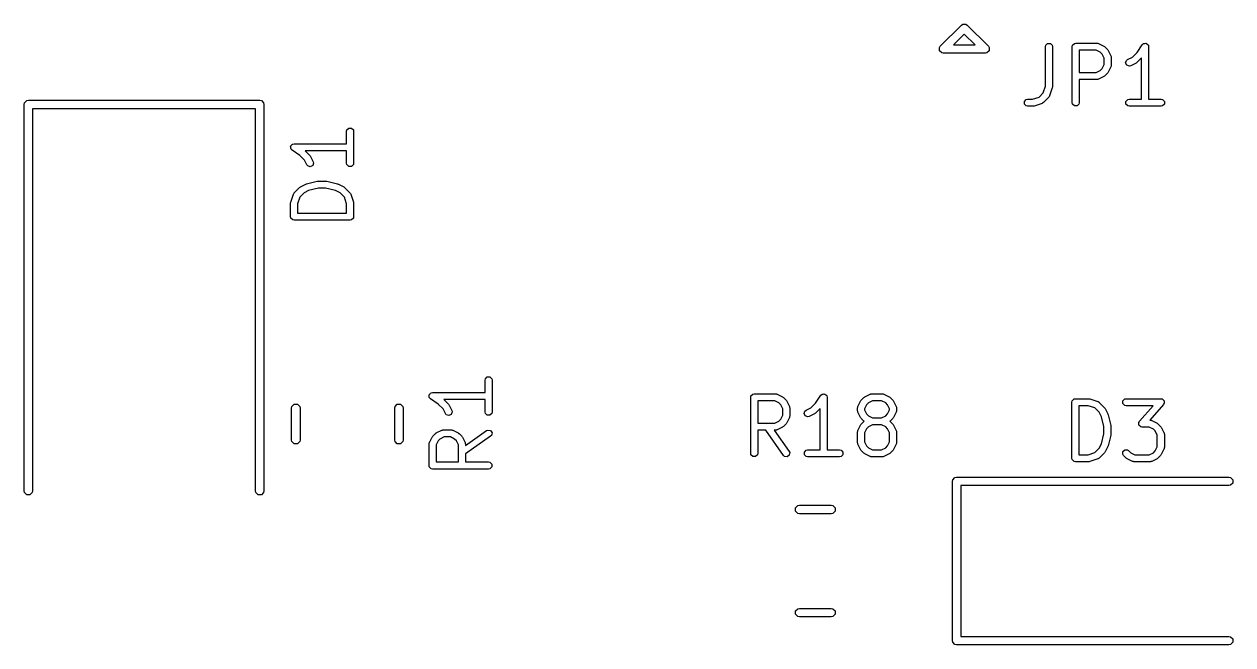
# Model space of a CAD drawing. Header units: inches. Extents: x -1.62 to 1.64, y 0 to 4.72.
# Drawn here: x 0.662 to 1.341, y 3.063 to 3.412 of the extents above; entities that cross this region are included whole.
import ezdxf

# ---------------------------------------------------------------- set-up
doc = ezdxf.new("R2010")
doc.units = ezdxf.units.IN
doc.header["$MEASUREMENT"] = 0
doc.layers.add('BLACK', color=250, linetype='CONTINUOUS')

msp = doc.modelspace()

# ---------------------------------------------------------------- linework, layer by layer
at = {"layer": 'BLACK', "linetype": 'CONTINUOUS'}
for p, q in [((1.17651, 3.39931), (1.18832, 3.41112)), ((1.18832, 3.41112), (1.18909, 3.41163)), ((1.18909, 3.41163), (1.1909, 3.41163)), ((1.1909, 3.41163), (1.19166, 3.41112)), ((1.19166, 3.41112), (1.20347, 3.39931)), ((1.18999, 3.40611), (1.18389, 3.4)), ((1.1961, 3.4), (1.18999, 3.40611)), ((1.23571, 3.39977), (1.23678, 3.40084)), ((1.23678, 3.40084), (1.23829, 3.40084)), ((1.23829, 3.40084), (1.23935, 3.39977)), ((1.25071, 3.39977), (1.25178, 3.40084)), ((1.25178, 3.40084), (1.25253, 3.40099)), ((1.25253, 3.40099), (1.26453, 3.40099)), ((1.26453, 3.40099), (1.26463, 3.40097)), ((1.26463, 3.40097), (1.26467, 3.40098)), ((1.26467, 3.40098), (1.26497, 3.4009)), ((1.26497, 3.4009), (1.26528, 3.40084)), ((1.26528, 3.40084), (1.26531, 3.40081)), ((1.26531, 3.40081), (1.26541, 3.40078)), ((1.26541, 3.40078), (1.26841, 3.39928)), ((1.28989, 3.40011), (1.29043, 3.40066)), ((1.29043, 3.40066), (1.29063, 3.4007)), ((1.29063, 3.4007), (1.29077, 3.40084)), ((1.29077, 3.40084), (1.29135, 3.40084)), ((1.29135, 3.40084), (1.29191, 3.40095)), ((1.29191, 3.40095), (1.29208, 3.40084)), ((1.29208, 3.40084), (1.29228, 3.40084)), ((1.29228, 3.40084), (1.29268, 3.40043)), ((1.29268, 3.40043), (1.29316, 3.40012)), ((1.176, 3.39854), (1.17651, 3.39931)), ((1.176, 3.39673), (1.176, 3.39854)), ((1.17728, 3.39546), (1.176, 3.39673)), ((1.17818, 3.39528), (1.17728, 3.39546)), ((1.2018, 3.39528), (1.17818, 3.39528)), ((1.18389, 3.4), (1.1961, 3.4)), ((1.20271, 3.39546), (1.2018, 3.39528)), ((1.20399, 3.39673), (1.20271, 3.39546)), ((1.20347, 3.39931), (1.20399, 3.39854)), ((1.20399, 3.39854), (1.20399, 3.39673)), ((1.23556, 3.39902), (1.23571, 3.39977)), ((1.23556, 3.37684), (1.23556, 3.39902)), ((1.23935, 3.39977), (1.2395, 3.39902)), ((1.2395, 3.39902), (1.2395, 3.37652)), ((1.25056, 3.39902), (1.25071, 3.39977)), ((1.25056, 3.36752), (1.25056, 3.39902)), ((1.26406, 3.39705), (1.2545, 3.39705)), ((1.2545, 3.39705), (1.2545, 3.38449)), ((1.26636, 3.3959), (1.26406, 3.39705)), ((1.26741, 3.39485), (1.26636, 3.3959)), ((1.26856, 3.39256), (1.26741, 3.39485)), ((1.26841, 3.39928), (1.26866, 3.39909)), ((1.26866, 3.39909), (1.26892, 3.39891)), ((1.26892, 3.39891), (1.27042, 3.39741)), ((1.27042, 3.39741), (1.2706, 3.39715)), ((1.2706, 3.39715), (1.27079, 3.3969)), ((1.27079, 3.3969), (1.27229, 3.3939)), ((1.27229, 3.3939), (1.27232, 3.39381)), ((1.27232, 3.39381), (1.27235, 3.39377)), ((1.27235, 3.39377), (1.27241, 3.39346)), ((1.28436, 3.39314), (1.287, 3.39577)), ((1.287, 3.39577), (1.28989, 3.40011)), ((1.29316, 3.40012), (1.2932, 3.39992)), ((1.2932, 3.39992), (1.29334, 3.39977)), ((1.29334, 3.39977), (1.29349, 3.39902)), ((1.29349, 3.39902), (1.29349, 3.36949)), ((1.26741, 3.38669), (1.26856, 3.38899)), ((1.26856, 3.38899), (1.26856, 3.39256)), ((1.27229, 3.38764), (1.27079, 3.38464)), ((1.27232, 3.38774), (1.27229, 3.38764)), ((1.27235, 3.38777), (1.27232, 3.38774)), ((1.27241, 3.38808), (1.27235, 3.38777)), ((1.27241, 3.39346), (1.27249, 3.39316)), ((1.27249, 3.38838), (1.27241, 3.38808)), ((1.27249, 3.39316), (1.27248, 3.39312)), ((1.27248, 3.39312), (1.2725, 3.39302)), ((1.2725, 3.38852), (1.27248, 3.38842)), ((1.27248, 3.38842), (1.27249, 3.38838)), ((1.2725, 3.39302), (1.2725, 3.38852)), ((1.28056, 3.38988), (1.28104, 3.39131)), ((1.28124, 3.38853), (1.28056, 3.38988)), ((1.28104, 3.39131), (1.28165, 3.39178)), ((1.28267, 3.38806), (1.28124, 3.38853)), ((1.28165, 3.39178), (1.28436, 3.39314)), ((1.28341, 3.38826), (1.28267, 3.38806)), ((1.28641, 3.38976), (1.28341, 3.38826)), ((1.28666, 3.38995), (1.28641, 3.38976)), ((1.28692, 3.39013), (1.28666, 3.38995)), ((1.28956, 3.39277), (1.28692, 3.39013)), ((1.28956, 3.36949), (1.28956, 3.39277)), ((1.2545, 3.38449), (1.26406, 3.38449)), ((1.26453, 3.38055), (1.2545, 3.38055)), ((1.2545, 3.38055), (1.2545, 3.36752)), ((1.26406, 3.38449), (1.26636, 3.38564)), ((1.26463, 3.38057), (1.26453, 3.38055)), ((1.26467, 3.38056), (1.26463, 3.38057)), ((1.26497, 3.38064), (1.26467, 3.38056)), ((1.26528, 3.3807), (1.26497, 3.38064)), ((1.26531, 3.38074), (1.26528, 3.3807)), ((1.26541, 3.38076), (1.26531, 3.38074)), ((1.26841, 3.38226), (1.26541, 3.38076)), ((1.26636, 3.38564), (1.26741, 3.38669)), ((1.26866, 3.38245), (1.26841, 3.38226)), ((1.26892, 3.38263), (1.26866, 3.38245)), ((1.27042, 3.38413), (1.26892, 3.38263)), ((1.2706, 3.38439), (1.27042, 3.38413)), ((1.27079, 3.38464), (1.2706, 3.38439)), ((1.23431, 3.37309), (1.23556, 3.37684)), ((1.2394, 3.3759), (1.2379, 3.3714)), ((1.23944, 3.37621), (1.2394, 3.3759)), ((1.2395, 3.37652), (1.23944, 3.37621)), ((0.66204, 3.36654), (0.66222, 3.36744)), ((0.66204, 3.14961), (0.66204, 3.36654)), ((0.66222, 3.36744), (0.6635, 3.36872)), ((0.6635, 3.36872), (0.6644, 3.3689)), ((0.6644, 3.3689), (0.79432, 3.3689)), ((0.79432, 3.3689), (0.79523, 3.36872)), ((0.79523, 3.36872), (0.79651, 3.36744)), ((0.79651, 3.36744), (0.79669, 3.36654)), ((0.79669, 3.36654), (0.79669, 3.14961)), ((1.22372, 3.36828), (1.22478, 3.36934)), ((1.22372, 3.36677), (1.22372, 3.36828)), ((1.22478, 3.36571), (1.22372, 3.36677)), ((1.22478, 3.36934), (1.22553, 3.36949)), ((1.22553, 3.36949), (1.22821, 3.36949)), ((1.22821, 3.36949), (1.23197, 3.37074)), ((1.23366, 3.36716), (1.22916, 3.36566)), ((1.23197, 3.37074), (1.23431, 3.37309)), ((1.23374, 3.3672), (1.23366, 3.36716)), ((1.23379, 3.3672), (1.23374, 3.3672)), ((1.23405, 3.36738), (1.23379, 3.3672)), ((1.23432, 3.36754), (1.23405, 3.36738)), ((1.23434, 3.36758), (1.23432, 3.36754)), ((1.23443, 3.36763), (1.23434, 3.36758)), ((1.23742, 3.37063), (1.23443, 3.36763)), ((1.23748, 3.37071), (1.23742, 3.37063)), ((1.23752, 3.37073), (1.23748, 3.37071)), ((1.23768, 3.37101), (1.23752, 3.37073)), ((1.23785, 3.37127), (1.23768, 3.37101)), ((1.2379, 3.3714), (1.23785, 3.37132)), ((1.23785, 3.37132), (1.23785, 3.37127)), ((1.25071, 3.36677), (1.25056, 3.36752)), ((1.25178, 3.36571), (1.25071, 3.36677)), ((1.25435, 3.36677), (1.25328, 3.36571)), ((1.2545, 3.36752), (1.25435, 3.36677)), ((1.28071, 3.36828), (1.28177, 3.36934)), ((1.28071, 3.36677), (1.28071, 3.36828)), ((1.28177, 3.36571), (1.28071, 3.36677)), ((1.28177, 3.36934), (1.28253, 3.36949)), ((1.28253, 3.36949), (1.28956, 3.36949)), ((1.29349, 3.36949), (1.30052, 3.36949)), ((1.30052, 3.36949), (1.30128, 3.36934)), ((1.30128, 3.36934), (1.30234, 3.36828)), ((1.30234, 3.36677), (1.30128, 3.36571)), ((1.30234, 3.36828), (1.30234, 3.36677)), ((0.79196, 3.36417), (0.66676, 3.36417)), ((0.66676, 3.36417), (0.66676, 3.14961)), ((0.79196, 3.14961), (0.79196, 3.36417)), ((1.22553, 3.36556), (1.22478, 3.36571)), ((1.22853, 3.36556), (1.22553, 3.36556)), ((1.22884, 3.36562), (1.22853, 3.36556)), ((1.22916, 3.36566), (1.22884, 3.36562)), ((1.25328, 3.36571), (1.25178, 3.36571)), ((1.28253, 3.36556), (1.28177, 3.36571)), ((1.30052, 3.36556), (1.28253, 3.36556)), ((1.30128, 3.36571), (1.30052, 3.36556)), ((0.84326, 3.35227), (0.84432, 3.35334)), ((0.84432, 3.35334), (0.84583, 3.35334)), ((0.84583, 3.35334), (0.84689, 3.35227)), ((0.84311, 3.35152), (0.84326, 3.35227)), ((0.84311, 3.34449), (0.84311, 3.35152)), ((0.84689, 3.35227), (0.84704, 3.35152)), ((0.84704, 3.35152), (0.84704, 3.33352)), ((0.81165, 3.3429), (0.81176, 3.34307)), ((0.81176, 3.34234), (0.81165, 3.3429)), ((0.81176, 3.34327), (0.81217, 3.34368)), ((0.81176, 3.34307), (0.81176, 3.34327)), ((0.81176, 3.34177), (0.81176, 3.34234)), ((0.8119, 3.34162), (0.81176, 3.34177)), ((0.81194, 3.34142), (0.8119, 3.34162)), ((0.81249, 3.34088), (0.81194, 3.34142)), ((0.81217, 3.34368), (0.81248, 3.34416)), ((0.81248, 3.34416), (0.81268, 3.3442)), ((0.81682, 3.33799), (0.81249, 3.34088)), ((0.81268, 3.3442), (0.81283, 3.34434)), ((0.81283, 3.34434), (0.81358, 3.34449)), ((0.81358, 3.34449), (0.84311, 3.34449)), ((0.84311, 3.34055), (0.81983, 3.34055)), ((0.81983, 3.34055), (0.82247, 3.33791)), ((0.84311, 3.33352), (0.84311, 3.34055)), ((0.81946, 3.33535), (0.81682, 3.33799)), ((0.82082, 3.33264), (0.81946, 3.33535)), ((0.82129, 3.33203), (0.82082, 3.33264)), ((0.82247, 3.33791), (0.82264, 3.33765)), ((0.82264, 3.33765), (0.82284, 3.3374)), ((0.82284, 3.3374), (0.82434, 3.3344)), ((0.82454, 3.33366), (0.82406, 3.33223)), ((0.82434, 3.3344), (0.82454, 3.33366)), ((0.84326, 3.33277), (0.84311, 3.33352)), ((0.84432, 3.3317), (0.84326, 3.33277)), ((0.84689, 3.33277), (0.84583, 3.3317)), ((0.84704, 3.33352), (0.84689, 3.33277)), ((0.82272, 3.33156), (0.82129, 3.33203)), ((0.82406, 3.33223), (0.82272, 3.33156)), ((0.84583, 3.3317), (0.84432, 3.3317)), ((0.81369, 3.31692), (0.81669, 3.31991)), ((0.81669, 3.31991), (0.81695, 3.32009)), ((0.81695, 3.32009), (0.8172, 3.32028)), ((0.8172, 3.32028), (0.8202, 3.32178)), ((0.8202, 3.32178), (0.82041, 3.32184)), ((0.82041, 3.32184), (0.8206, 3.32193)), ((0.8206, 3.32193), (0.8266, 3.32343)), ((0.82732, 3.31955), (0.82176, 3.31817)), ((0.8266, 3.32343), (0.82684, 3.32344)), ((0.82684, 3.32344), (0.82708, 3.32349)), ((0.82708, 3.32349), (0.83158, 3.32349)), ((0.83133, 3.31955), (0.82732, 3.31955)), ((0.83689, 3.31817), (0.83133, 3.31955)), ((0.83158, 3.32349), (0.83181, 3.32344)), ((0.83181, 3.32344), (0.83205, 3.32343)), ((0.83205, 3.32343), (0.83805, 3.32193)), ((0.83805, 3.32193), (0.83825, 3.32184)), ((0.83825, 3.32184), (0.83846, 3.32178)), ((0.83846, 3.32178), (0.84146, 3.32028)), ((0.84146, 3.32028), (0.8417, 3.32009)), ((0.8417, 3.32009), (0.84197, 3.31991)), ((0.84197, 3.31991), (0.84497, 3.31692)), ((0.81171, 3.31165), (0.81321, 3.31615)), ((0.81321, 3.31615), (0.81326, 3.31623)), ((0.81326, 3.31628), (0.81343, 3.31654)), ((0.81326, 3.31623), (0.81326, 3.31628)), ((0.81343, 3.31654), (0.81359, 3.31681)), ((0.81359, 3.31681), (0.81363, 3.31683)), ((0.81363, 3.31683), (0.81369, 3.31692)), ((0.8168, 3.31446), (0.81555, 3.3107)), ((0.81924, 3.3169), (0.8168, 3.31446)), ((0.82176, 3.31817), (0.81924, 3.3169)), ((0.83941, 3.3169), (0.83689, 3.31817)), ((0.84185, 3.31446), (0.83941, 3.3169)), ((0.84311, 3.3107), (0.84185, 3.31446)), ((0.84497, 3.31692), (0.84502, 3.31683)), ((0.84502, 3.31683), (0.84506, 3.31681)), ((0.84506, 3.31681), (0.84522, 3.31654)), ((0.84522, 3.31654), (0.84539, 3.31628)), ((0.84539, 3.31628), (0.84539, 3.31623)), ((0.84539, 3.31623), (0.84544, 3.31615)), ((0.84544, 3.31615), (0.84694, 3.31165)), ((0.81161, 3.31102), (0.81167, 3.31133)), ((0.81161, 3.30352), (0.81161, 3.31102)), ((0.81167, 3.31133), (0.81171, 3.31165)), ((0.81555, 3.3107), (0.81555, 3.30549)), ((0.81555, 3.30549), (0.84311, 3.30549)), ((0.84311, 3.30549), (0.84311, 3.3107)), ((0.84694, 3.31165), (0.84698, 3.31133)), ((0.84698, 3.31133), (0.84704, 3.31102)), ((0.84704, 3.31102), (0.84704, 3.30352)), ((0.81176, 3.30277), (0.81161, 3.30352)), ((0.81283, 3.30171), (0.81176, 3.30277)), ((0.81358, 3.30156), (0.81283, 3.30171)), ((0.84507, 3.30156), (0.81358, 3.30156)), ((0.84583, 3.30171), (0.84507, 3.30156)), ((0.84689, 3.30277), (0.84583, 3.30171)), ((0.84704, 3.30352), (0.84689, 3.30277)), ((0.92089, 3.21185), (0.92104, 3.21261)), ((0.92089, 3.20482), (0.92089, 3.21185)), ((0.92104, 3.21261), (0.92211, 3.21367)), ((0.92211, 3.21367), (0.92362, 3.21367)), ((0.92362, 3.21367), (0.92468, 3.21261)), ((0.92468, 3.21261), (0.92483, 3.21185)), ((0.92483, 3.21185), (0.92483, 3.19386)), ((0.88955, 3.20361), (0.88995, 3.20401)), ((0.88955, 3.20341), (0.88955, 3.20361)), ((0.88995, 3.20401), (0.89027, 3.20449)), ((0.89027, 3.20449), (0.89047, 3.20453)), ((0.89047, 3.20453), (0.89061, 3.20467)), ((0.89061, 3.20467), (0.89137, 3.20482)), ((0.89137, 3.20482), (0.92089, 3.20482)), ((1.07017, 3.20292), (1.07124, 3.20399)), ((1.07124, 3.20399), (1.07199, 3.20414)), ((1.07199, 3.20414), (1.08399, 3.20414)), ((1.08399, 3.20414), (1.08409, 3.20412)), ((1.08409, 3.20412), (1.08413, 3.20413)), ((1.08413, 3.20413), (1.08443, 3.20405)), ((1.08443, 3.20405), (1.08474, 3.20399)), ((1.08474, 3.20399), (1.08477, 3.20396)), ((1.08477, 3.20396), (1.08487, 3.20393)), ((1.08487, 3.20393), (1.08787, 3.20243)), ((1.10935, 3.20326), (1.10989, 3.20381)), ((1.10989, 3.20381), (1.11009, 3.20384)), ((1.11009, 3.20384), (1.11023, 3.20399)), ((1.11023, 3.20399), (1.11081, 3.20399)), ((1.11081, 3.20399), (1.11137, 3.2041)), ((1.11137, 3.2041), (1.11154, 3.20399)), ((1.11154, 3.20399), (1.11174, 3.20399)), ((1.11174, 3.20399), (1.11214, 3.20358)), ((1.11214, 3.20358), (1.11262, 3.20326)), ((1.1341, 3.20243), (1.1371, 3.20393)), ((1.1371, 3.20393), (1.1372, 3.20396)), ((1.1372, 3.20396), (1.13723, 3.20399)), ((1.13723, 3.20399), (1.13754, 3.20405)), ((1.13754, 3.20405), (1.13784, 3.20413)), ((1.13784, 3.20413), (1.13789, 3.20412)), ((1.13789, 3.20412), (1.13798, 3.20414)), ((1.13798, 3.20414), (1.14398, 3.20414)), ((1.14398, 3.20414), (1.14408, 3.20412)), ((1.14408, 3.20412), (1.14412, 3.20413)), ((1.14412, 3.20413), (1.14443, 3.20405)), ((1.14443, 3.20405), (1.14474, 3.20399)), ((1.14474, 3.20399), (1.14477, 3.20396)), ((1.14477, 3.20396), (1.14486, 3.20393)), ((1.14486, 3.20393), (1.14786, 3.20243)), ((0.81224, 3.19605), (0.81242, 3.19695)), ((0.81242, 3.19695), (0.8137, 3.19823)), ((0.8137, 3.19823), (0.8155, 3.19823)), ((0.8155, 3.19823), (0.81678, 3.19695)), ((0.81678, 3.19695), (0.81696, 3.19605)), ((0.87011, 3.19605), (0.87029, 3.19695)), ((0.87029, 3.19695), (0.87157, 3.19823)), ((0.87157, 3.19823), (0.87338, 3.19823)), ((0.87338, 3.19823), (0.87466, 3.19695)), ((0.87466, 3.19695), (0.87484, 3.19605)), ((0.88944, 3.20324), (0.88955, 3.20341)), ((0.88955, 3.20267), (0.88944, 3.20324)), ((0.88955, 3.2021), (0.88955, 3.20267)), ((0.88969, 3.20196), (0.88955, 3.2021)), ((0.88973, 3.20176), (0.88969, 3.20196)), ((0.89028, 3.20122), (0.88973, 3.20176)), ((0.89461, 3.19833), (0.89028, 3.20122)), ((0.89725, 3.19569), (0.89461, 3.19833)), ((0.92089, 3.20089), (0.89762, 3.20089)), ((0.89762, 3.20089), (0.90026, 3.19825)), ((0.90026, 3.19825), (0.90043, 3.19798)), ((0.90043, 3.19798), (0.90063, 3.19774)), ((0.90063, 3.19774), (0.90213, 3.19474)), ((0.92089, 3.19386), (0.92089, 3.20089)), ((1.07002, 3.20217), (1.07017, 3.20292)), ((1.07002, 3.17067), (1.07002, 3.20217)), ((1.08352, 3.2002), (1.07396, 3.2002)), ((1.07396, 3.2002), (1.07396, 3.18764)), ((1.08582, 3.19905), (1.08352, 3.2002)), ((1.08687, 3.198), (1.08582, 3.19905)), ((1.08802, 3.19571), (1.08687, 3.198)), ((1.08787, 3.20243), (1.08812, 3.20224)), ((1.08812, 3.20224), (1.08838, 3.20206)), ((1.08838, 3.20206), (1.08988, 3.20056)), ((1.08988, 3.20056), (1.09006, 3.2003)), ((1.09006, 3.2003), (1.09025, 3.20005)), ((1.09025, 3.20005), (1.09175, 3.19705)), ((1.09175, 3.19705), (1.09178, 3.19696)), ((1.09178, 3.19696), (1.09181, 3.19692)), ((1.09181, 3.19692), (1.09187, 3.19661)), ((1.10382, 3.19629), (1.10646, 3.19892)), ((1.10646, 3.19892), (1.10935, 3.20326)), ((1.11262, 3.20326), (1.11266, 3.20307)), ((1.11266, 3.20307), (1.1128, 3.20292)), ((1.1128, 3.20292), (1.11295, 3.20217)), ((1.11295, 3.20217), (1.11295, 3.17264)), ((1.1301, 3.19661), (1.13016, 3.19692)), ((1.13016, 3.19692), (1.1302, 3.19696)), ((1.1302, 3.19696), (1.13022, 3.19705)), ((1.13022, 3.19705), (1.13172, 3.20005)), ((1.13172, 3.20005), (1.13192, 3.2003)), ((1.13192, 3.2003), (1.13209, 3.20056)), ((1.13209, 3.20056), (1.13359, 3.20206)), ((1.13359, 3.20206), (1.13385, 3.20224)), ((1.13385, 3.20224), (1.1341, 3.20243)), ((1.1351, 3.198), (1.13395, 3.19571)), ((1.13615, 3.19905), (1.1351, 3.198)), ((1.13845, 3.2002), (1.13615, 3.19905)), ((1.14352, 3.2002), (1.13845, 3.2002)), ((1.14582, 3.19905), (1.14352, 3.2002)), ((1.14686, 3.198), (1.14582, 3.19905)), ((1.14801, 3.19571), (1.14686, 3.198)), ((1.14786, 3.20243), (1.14811, 3.20224)), ((1.14811, 3.20224), (1.14837, 3.20206)), ((1.14837, 3.20206), (1.14987, 3.20056)), ((1.14987, 3.20056), (1.15005, 3.2003)), ((1.15005, 3.2003), (1.15024, 3.20005)), ((1.15024, 3.20005), (1.15174, 3.19705)), ((1.15174, 3.19705), (1.15177, 3.19696)), ((1.15177, 3.19696), (1.1518, 3.19692)), ((1.1518, 3.19692), (1.15186, 3.19661)), ((1.25037, 3.19941), (1.25052, 3.20017)), ((1.25037, 3.16792), (1.25037, 3.19941)), ((1.25052, 3.20017), (1.25159, 3.20123)), ((1.25159, 3.20123), (1.25234, 3.20138)), ((1.25234, 3.20138), (1.25984, 3.20138)), ((1.25952, 3.19745), (1.25431, 3.19745)), ((1.25431, 3.19745), (1.25431, 3.16989)), ((1.26328, 3.19619), (1.25952, 3.19745)), ((1.25984, 3.20138), (1.26015, 3.20132)), ((1.26015, 3.20132), (1.26046, 3.20128)), ((1.26046, 3.20128), (1.26496, 3.19978)), ((1.26496, 3.19978), (1.26505, 3.19973)), ((1.26505, 3.19973), (1.2651, 3.19973)), ((1.2651, 3.19973), (1.26536, 3.19956)), ((1.26536, 3.19956), (1.26563, 3.1994)), ((1.26563, 3.1994), (1.26565, 3.19936)), ((1.26565, 3.19936), (1.26573, 3.19931)), ((1.26573, 3.19931), (1.26873, 3.19631)), ((1.27902, 3.20017), (1.28009, 3.20123)), ((1.27902, 3.19866), (1.27902, 3.20017)), ((1.28009, 3.19759), (1.27902, 3.19866)), ((1.28009, 3.20123), (1.28084, 3.20138)), ((1.28084, 3.19745), (1.28009, 3.19759)), ((1.28084, 3.20138), (1.30034, 3.20138)), ((1.296, 3.19745), (1.28084, 3.19745)), ((1.28836, 3.18871), (1.296, 3.19745)), ((1.30182, 3.19812), (1.29418, 3.18938)), ((1.30034, 3.20138), (1.30089, 3.20127)), ((1.30089, 3.20127), (1.30097, 3.20128)), ((1.30097, 3.20128), (1.301, 3.20125)), ((1.301, 3.20125), (1.30109, 3.20123)), ((1.30109, 3.20123), (1.30158, 3.20074)), ((1.30158, 3.20074), (1.3021, 3.20029)), ((1.3021, 3.1986), (1.30182, 3.19812)), ((1.3021, 3.20029), (1.30211, 3.20022)), ((1.30216, 3.19866), (1.3021, 3.1986)), ((1.30211, 3.20022), (1.30216, 3.20017)), ((1.30216, 3.20017), (1.30216, 3.19947)), ((1.30216, 3.19947), (1.3022, 3.19878)), ((1.3022, 3.19878), (1.30216, 3.1987)), ((1.30216, 3.1987), (1.30216, 3.19866)), ((0.81224, 3.17817), (0.81224, 3.19605)), ((0.81696, 3.19605), (0.81696, 3.17817)), ((0.87011, 3.17817), (0.87011, 3.19605)), ((0.87484, 3.19605), (0.87484, 3.17817)), ((0.89861, 3.19298), (0.89725, 3.19569)), ((0.89908, 3.19237), (0.89861, 3.19298)), ((0.90051, 3.19189), (0.89908, 3.19237)), ((0.90185, 3.19257), (0.90051, 3.19189)), ((0.90233, 3.194), (0.90185, 3.19257)), ((0.90213, 3.19474), (0.90233, 3.194)), ((0.92104, 3.1931), (0.92089, 3.19386)), ((0.92211, 3.19204), (0.92104, 3.1931)), ((0.92362, 3.19204), (0.92211, 3.19204)), ((0.92468, 3.1931), (0.92362, 3.19204)), ((0.92483, 3.19386), (0.92468, 3.1931)), ((1.08687, 3.18984), (1.08802, 3.19214)), ((1.08802, 3.19214), (1.08802, 3.19571)), ((1.09175, 3.19079), (1.09025, 3.18779)), ((1.09178, 3.19089), (1.09175, 3.19079)), ((1.09181, 3.19092), (1.09178, 3.19089)), ((1.09187, 3.19123), (1.09181, 3.19092)), ((1.09187, 3.19661), (1.09195, 3.19631)), ((1.09195, 3.19153), (1.09187, 3.19123)), ((1.09195, 3.19631), (1.09194, 3.19627)), ((1.09194, 3.19627), (1.09196, 3.19617)), ((1.09196, 3.19167), (1.09194, 3.19157)), ((1.09194, 3.19157), (1.09195, 3.19153)), ((1.09196, 3.19617), (1.09196, 3.19167)), ((1.10002, 3.19303), (1.1005, 3.19446)), ((1.1007, 3.19168), (1.10002, 3.19303)), ((1.1005, 3.19446), (1.10111, 3.19493)), ((1.10213, 3.19121), (1.1007, 3.19168)), ((1.10111, 3.19493), (1.10382, 3.19629)), ((1.10287, 3.19141), (1.10213, 3.19121)), ((1.10587, 3.19291), (1.10287, 3.19141)), ((1.10612, 3.1931), (1.10587, 3.19291)), ((1.10638, 3.19328), (1.10612, 3.1931)), ((1.10902, 3.19592), (1.10638, 3.19328)), ((1.10902, 3.17264), (1.10902, 3.19592)), ((1.13001, 3.19617), (1.13003, 3.19627)), ((1.13001, 3.19467), (1.13001, 3.19617)), ((1.13003, 3.19457), (1.13001, 3.19467)), ((1.13002, 3.19631), (1.1301, 3.19661)), ((1.13003, 3.19627), (1.13002, 3.19631)), ((1.13002, 3.19453), (1.13003, 3.19457)), ((1.1301, 3.19423), (1.13002, 3.19453)), ((1.13016, 3.19392), (1.1301, 3.19423)), ((1.1302, 3.19389), (1.13016, 3.19392)), ((1.13022, 3.19379), (1.1302, 3.19389)), ((1.13172, 3.19079), (1.13022, 3.19379)), ((1.13192, 3.19054), (1.13172, 3.19079)), ((1.13209, 3.19028), (1.13192, 3.19054)), ((1.13359, 3.18878), (1.13209, 3.19028)), ((1.13395, 3.19571), (1.13395, 3.19514)), ((1.13395, 3.19514), (1.1351, 3.19284)), ((1.1351, 3.19284), (1.13615, 3.19179)), ((1.13615, 3.19179), (1.13845, 3.19064)), ((1.13845, 3.19064), (1.14352, 3.19064)), ((1.14352, 3.19064), (1.14582, 3.19179)), ((1.14582, 3.19179), (1.14686, 3.19284)), ((1.14686, 3.19284), (1.14801, 3.19514)), ((1.14801, 3.19514), (1.14801, 3.19571)), ((1.14987, 3.19028), (1.14837, 3.18878)), ((1.15005, 3.19054), (1.14987, 3.19028)), ((1.15024, 3.19079), (1.15005, 3.19054)), ((1.15174, 3.19379), (1.15024, 3.19079)), ((1.15177, 3.19389), (1.15174, 3.19379)), ((1.1518, 3.19392), (1.15177, 3.19389)), ((1.15186, 3.19423), (1.1518, 3.19392)), ((1.15186, 3.19661), (1.15194, 3.19631)), ((1.15194, 3.19453), (1.15186, 3.19423)), ((1.15194, 3.19631), (1.15193, 3.19627)), ((1.15193, 3.19627), (1.15195, 3.19617)), ((1.15195, 3.19467), (1.15193, 3.19457)), ((1.15193, 3.19457), (1.15194, 3.19453)), ((1.15195, 3.19617), (1.15195, 3.19467)), ((1.26572, 3.19375), (1.26328, 3.19619)), ((1.26698, 3.19123), (1.26572, 3.19375)), ((1.26837, 3.18567), (1.26698, 3.19123)), ((1.26873, 3.19631), (1.26891, 3.19604)), ((1.26891, 3.19604), (1.2691, 3.19579)), ((1.2691, 3.19579), (1.2706, 3.19279)), ((1.2706, 3.19279), (1.27066, 3.19259)), ((1.27066, 3.19259), (1.27075, 3.19239)), ((1.27075, 3.19239), (1.27225, 3.18639)), ((0.89349, 3.18212), (0.89649, 3.18362)), ((0.89649, 3.18362), (0.89658, 3.18364)), ((0.89658, 3.18364), (0.89661, 3.18368)), ((0.89661, 3.18368), (0.89692, 3.18374)), ((0.89692, 3.18374), (0.89723, 3.18382)), ((0.89723, 3.18382), (0.89727, 3.18381)), ((0.89727, 3.18381), (0.89737, 3.18383)), ((0.89737, 3.18383), (0.90187, 3.18383)), ((0.90187, 3.18383), (0.90196, 3.18381)), ((0.90196, 3.18381), (0.90201, 3.18382)), ((0.90201, 3.18382), (0.90231, 3.18374)), ((0.90231, 3.18374), (0.90262, 3.18368)), ((0.90262, 3.18368), (0.90265, 3.18364)), ((0.90265, 3.18364), (0.90275, 3.18362)), ((0.90275, 3.18362), (0.90575, 3.18212)), ((0.90983, 3.17514), (0.92173, 3.18347)), ((0.92173, 3.18347), (0.92244, 3.18378)), ((0.92244, 3.18378), (0.92392, 3.18352)), ((0.92392, 3.18352), (0.92478, 3.18228)), ((1.07396, 3.18764), (1.08352, 3.18764)), ((1.07847, 3.1837), (1.07396, 3.1837)), ((1.07396, 3.1837), (1.07396, 3.17067)), ((1.08838, 3.16954), (1.07847, 3.1837)), ((1.08399, 3.1837), (1.08327, 3.1837)), ((1.08327, 3.1837), (1.0916, 3.1718)), ((1.08352, 3.18764), (1.08582, 3.18879)), ((1.08409, 3.18372), (1.08399, 3.1837)), ((1.08413, 3.18371), (1.08409, 3.18372)), ((1.08443, 3.18379), (1.08413, 3.18371)), ((1.08474, 3.18385), (1.08443, 3.18379)), ((1.08477, 3.18388), (1.08474, 3.18385)), ((1.08487, 3.18391), (1.08477, 3.18388)), ((1.08787, 3.18541), (1.08487, 3.18391)), ((1.08582, 3.18879), (1.08687, 3.18984)), ((1.08812, 3.1856), (1.08787, 3.18541)), ((1.08838, 3.18578), (1.08812, 3.1856)), ((1.08988, 3.18728), (1.08838, 3.18578)), ((1.09006, 3.18754), (1.08988, 3.18728)), ((1.09025, 3.18779), (1.09006, 3.18754)), ((1.1301, 3.18312), (1.13016, 3.18343)), ((1.13016, 3.18343), (1.1302, 3.18346)), ((1.1302, 3.18346), (1.13022, 3.18355)), ((1.13022, 3.18355), (1.13172, 3.18655)), ((1.13172, 3.18655), (1.13192, 3.1868)), ((1.13192, 3.1868), (1.13209, 3.18706)), ((1.13209, 3.18706), (1.13359, 3.18856)), ((1.13375, 3.18867), (1.13359, 3.18878)), ((1.13359, 3.18856), (1.13375, 3.18867)), ((1.1351, 3.18451), (1.13395, 3.18221)), ((1.13615, 3.18555), (1.1351, 3.18451)), ((1.13845, 3.1867), (1.13615, 3.18555)), ((1.14352, 3.1867), (1.13845, 3.1867)), ((1.14582, 3.18555), (1.14352, 3.1867)), ((1.14686, 3.18451), (1.14582, 3.18555)), ((1.14801, 3.18221), (1.14686, 3.18451)), ((1.14837, 3.18878), (1.14821, 3.18867)), ((1.14821, 3.18867), (1.14837, 3.18856)), ((1.14837, 3.18856), (1.14987, 3.18706)), ((1.14987, 3.18706), (1.15005, 3.1868)), ((1.15005, 3.1868), (1.15024, 3.18655)), ((1.15024, 3.18655), (1.15174, 3.18355)), ((1.15174, 3.18355), (1.15177, 3.18346)), ((1.15177, 3.18346), (1.1518, 3.18343)), ((1.1518, 3.18343), (1.15186, 3.18312)), ((1.26837, 3.18166), (1.26837, 3.18567)), ((1.27225, 3.18639), (1.27226, 3.18615)), ((1.27226, 3.18615), (1.27231, 3.18592)), ((1.27231, 3.18592), (1.27231, 3.18142)), ((1.28797, 3.18805), (1.28802, 3.18813)), ((1.28802, 3.18735), (1.28797, 3.18805)), ((1.28802, 3.18817), (1.28808, 3.18823)), ((1.28802, 3.18813), (1.28802, 3.18817)), ((1.28802, 3.18666), (1.28802, 3.18735)), ((1.28807, 3.18661), (1.28802, 3.18666)), ((1.28807, 3.18654), (1.28807, 3.18661)), ((1.2886, 3.18609), (1.28807, 3.18654)), ((1.28808, 3.18823), (1.28836, 3.18871)), ((1.28909, 3.1856), (1.2886, 3.18609)), ((1.28918, 3.18558), (1.28909, 3.1856)), ((1.28921, 3.18555), (1.28918, 3.18558)), ((1.28929, 3.18556), (1.28921, 3.18555)), ((1.28984, 3.18545), (1.28929, 3.18556)), ((1.29387, 3.18545), (1.28984, 3.18545)), ((1.29617, 3.1843), (1.29387, 3.18545)), ((1.29418, 3.18938), (1.29434, 3.18938)), ((1.29434, 3.18938), (1.29443, 3.18936)), ((1.29443, 3.18936), (1.29448, 3.18938)), ((1.29448, 3.18938), (1.29478, 3.1893)), ((1.29478, 3.1893), (1.29509, 3.18923)), ((1.29509, 3.18923), (1.29512, 3.1892)), ((1.29512, 3.1892), (1.29522, 3.18918)), ((1.29522, 3.18918), (1.29822, 3.18768)), ((1.29722, 3.18325), (1.29617, 3.1843)), ((1.29837, 3.18095), (1.29722, 3.18325)), ((1.29822, 3.18768), (1.29847, 3.18748)), ((1.29847, 3.18748), (1.29873, 3.18731)), ((1.29873, 3.18731), (1.30023, 3.18581)), ((1.30023, 3.18581), (1.30041, 3.18554)), ((1.30041, 3.18554), (1.3006, 3.1853)), ((1.3006, 3.1853), (1.3021, 3.1823)), ((0.81242, 3.17726), (0.81224, 3.17817)), ((0.8137, 3.17598), (0.81242, 3.17726)), ((0.81678, 3.17726), (0.8155, 3.17598)), ((0.81696, 3.17817), (0.81678, 3.17726)), ((0.87029, 3.17726), (0.87011, 3.17817)), ((0.87157, 3.17598), (0.87029, 3.17726)), ((0.87466, 3.17726), (0.87338, 3.17598)), ((0.87484, 3.17817), (0.87466, 3.17726)), ((0.88949, 3.1763), (0.88955, 3.17661)), ((0.88955, 3.17661), (0.88958, 3.17664)), ((0.88958, 3.17664), (0.88961, 3.17674)), ((0.88961, 3.17674), (0.89111, 3.17974)), ((0.89111, 3.17974), (0.8913, 3.17999)), ((0.8913, 3.17999), (0.89147, 3.18025)), ((0.89147, 3.18025), (0.89297, 3.18175)), ((0.89297, 3.18175), (0.89324, 3.18192)), ((0.89324, 3.18192), (0.89349, 3.18212)), ((0.89448, 3.17769), (0.89334, 3.17539)), ((0.89553, 3.17874), (0.89448, 3.17769)), ((0.89783, 3.17989), (0.89553, 3.17874)), ((0.9014, 3.17989), (0.89783, 3.17989)), ((0.9037, 3.17874), (0.9014, 3.17989)), ((0.90475, 3.17769), (0.9037, 3.17874)), ((0.9059, 3.17539), (0.90475, 3.17769)), ((0.90575, 3.18212), (0.90599, 3.18192)), ((0.90599, 3.18192), (0.90626, 3.18175)), ((0.90626, 3.18175), (0.90776, 3.18025)), ((0.90776, 3.18025), (0.90793, 3.17999)), ((0.90793, 3.17999), (0.90813, 3.17974)), ((0.90813, 3.17974), (0.90963, 3.17674)), ((0.90963, 3.17674), (0.90965, 3.17664)), ((0.90965, 3.17664), (0.90968, 3.17661)), ((0.90968, 3.17661), (0.90975, 3.1763)), ((0.92399, 3.18024), (0.90983, 3.17033)), ((0.92452, 3.1808), (0.92399, 3.18024)), ((0.92478, 3.18228), (0.92452, 3.1808)), ((1.13001, 3.18267), (1.13003, 3.18277)), ((1.13001, 3.17667), (1.13001, 3.18267)), ((1.13003, 3.17658), (1.13001, 3.17667)), ((1.13002, 3.18281), (1.1301, 3.18312)), ((1.13003, 3.18277), (1.13002, 3.18281)), ((1.13002, 3.17653), (1.13003, 3.17658)), ((1.1301, 3.17623), (1.13002, 3.17653)), ((1.13395, 3.18221), (1.13395, 3.17714)), ((1.13395, 3.17714), (1.1351, 3.17484)), ((1.14686, 3.17484), (1.14801, 3.17714)), ((1.14801, 3.17714), (1.14801, 3.18221)), ((1.15186, 3.18312), (1.15194, 3.18281)), ((1.15194, 3.17653), (1.15186, 3.17623)), ((1.15194, 3.18281), (1.15193, 3.18277)), ((1.15193, 3.18277), (1.15195, 3.18267)), ((1.15195, 3.17667), (1.15193, 3.17658)), ((1.15193, 3.17658), (1.15194, 3.17653)), ((1.15195, 3.18267), (1.15195, 3.17667)), ((1.26698, 3.1761), (1.26837, 3.18166)), ((1.27225, 3.18094), (1.27075, 3.17494)), ((1.27226, 3.18118), (1.27225, 3.18094)), ((1.27231, 3.18142), (1.27226, 3.18118)), ((1.29837, 3.17438), (1.29837, 3.18095)), ((1.3021, 3.1823), (1.30212, 3.1822)), ((1.30212, 3.1822), (1.30216, 3.18217)), ((1.30216, 3.18217), (1.30222, 3.18186)), ((1.30222, 3.18186), (1.3023, 3.18156)), ((1.3023, 3.18156), (1.30229, 3.18151)), ((1.30229, 3.18151), (1.30231, 3.18142)), ((1.30231, 3.18142), (1.30231, 3.17392)), ((0.8155, 3.17598), (0.8137, 3.17598)), ((0.87338, 3.17598), (0.87157, 3.17598)), ((0.8894, 3.176), (0.88949, 3.1763)), ((0.88942, 3.17595), (0.8894, 3.176)), ((0.8894, 3.17586), (0.88942, 3.17595)), ((0.8894, 3.16386), (0.8894, 3.17586)), ((0.89334, 3.17539), (0.89334, 3.16583)), ((0.9059, 3.16583), (0.9059, 3.17539)), ((0.90975, 3.1763), (0.90983, 3.176)), ((0.90983, 3.176), (0.90981, 3.17595)), ((0.90981, 3.17595), (0.90983, 3.17586)), ((0.90983, 3.17586), (0.90983, 3.17514)), ((0.90983, 3.17033), (0.90983, 3.16583)), ((1.07017, 3.16992), (1.07002, 3.17067)), ((1.07124, 3.16885), (1.07017, 3.16992)), ((1.07381, 3.16992), (1.07274, 3.16885)), ((1.07396, 3.17067), (1.07381, 3.16992)), ((1.0916, 3.1718), (1.09191, 3.1711)), ((1.09191, 3.1711), (1.09165, 3.16962)), ((1.10017, 3.17143), (1.10123, 3.17249)), ((1.10017, 3.16992), (1.10017, 3.17143)), ((1.10123, 3.16885), (1.10017, 3.16992)), ((1.10123, 3.17249), (1.10199, 3.17264)), ((1.10199, 3.17264), (1.10902, 3.17264)), ((1.11295, 3.17264), (1.11998, 3.17264)), ((1.11998, 3.17264), (1.12074, 3.17249)), ((1.12074, 3.17249), (1.1218, 3.17143)), ((1.1218, 3.16992), (1.12074, 3.16885)), ((1.1218, 3.17143), (1.1218, 3.16992)), ((1.13016, 3.17592), (1.1301, 3.17623)), ((1.1302, 3.17589), (1.13016, 3.17592)), ((1.13022, 3.17579), (1.1302, 3.17589)), ((1.13172, 3.17279), (1.13022, 3.17579)), ((1.13192, 3.17254), (1.13172, 3.17279)), ((1.13209, 3.17228), (1.13192, 3.17254)), ((1.13359, 3.17078), (1.13209, 3.17228)), ((1.13385, 3.17061), (1.13359, 3.17078)), ((1.1341, 3.17041), (1.13385, 3.17061)), ((1.1371, 3.16891), (1.1341, 3.17041)), ((1.1351, 3.17484), (1.13615, 3.17379)), ((1.13615, 3.17379), (1.13845, 3.17264)), ((1.13845, 3.17264), (1.14352, 3.17264)), ((1.14352, 3.17264), (1.14582, 3.17379)), ((1.14786, 3.17041), (1.14486, 3.16891)), ((1.14582, 3.17379), (1.14686, 3.17484)), ((1.14811, 3.17061), (1.14786, 3.17041)), ((1.14837, 3.17078), (1.14811, 3.17061)), ((1.14987, 3.17228), (1.14837, 3.17078)), ((1.15005, 3.17254), (1.14987, 3.17228)), ((1.15024, 3.17279), (1.15005, 3.17254)), ((1.15174, 3.17579), (1.15024, 3.17279)), ((1.15177, 3.17589), (1.15174, 3.17579)), ((1.1518, 3.17592), (1.15177, 3.17589)), ((1.15186, 3.17623), (1.1518, 3.17592)), ((1.25431, 3.16989), (1.25952, 3.16989)), ((1.25952, 3.16989), (1.26328, 3.17114)), ((1.26328, 3.17114), (1.26572, 3.17358)), ((1.26572, 3.17358), (1.26698, 3.1761)), ((1.26873, 3.17102), (1.26573, 3.16803)), ((1.26891, 3.17129), (1.26873, 3.17102)), ((1.2691, 3.17154), (1.26891, 3.17129)), ((1.2706, 3.17454), (1.2691, 3.17154)), ((1.27066, 3.17474), (1.2706, 3.17454)), ((1.27075, 3.17494), (1.27066, 3.17474)), ((1.27902, 3.17167), (1.28009, 3.17274)), ((1.27902, 3.17016), (1.27902, 3.17167)), ((1.27945, 3.16953), (1.27902, 3.17016)), ((1.28009, 3.17274), (1.28159, 3.17274)), ((1.28159, 3.17274), (1.28223, 3.17231)), ((1.28223, 3.17231), (1.28351, 3.17104)), ((1.28351, 3.17104), (1.2858, 3.16989)), ((1.2858, 3.16989), (1.29387, 3.16989)), ((1.29387, 3.16989), (1.29617, 3.17104)), ((1.29617, 3.17104), (1.29722, 3.17208)), ((1.29722, 3.17208), (1.29837, 3.17438)), ((1.3004, 3.16979), (1.30023, 3.16953)), ((1.3006, 3.17004), (1.3004, 3.16979)), ((1.3021, 3.17304), (1.3006, 3.17004)), ((1.30212, 3.17313), (1.3021, 3.17304)), ((1.30216, 3.17316), (1.30212, 3.17313)), ((1.30222, 3.17347), (1.30216, 3.17316)), ((1.3023, 3.17378), (1.30222, 3.17347)), ((1.30231, 3.17392), (1.30229, 3.17382)), ((1.30229, 3.17382), (1.3023, 3.17378)), ((0.88955, 3.16311), (0.8894, 3.16386)), ((0.89061, 3.16204), (0.88955, 3.16311)), ((0.89334, 3.16583), (0.9059, 3.16583)), ((0.90983, 3.16583), (0.92286, 3.16583)), ((0.92286, 3.16583), (0.92362, 3.16568)), ((0.92362, 3.16568), (0.92468, 3.16461)), ((0.92468, 3.16311), (0.92362, 3.16204)), ((0.92468, 3.16461), (0.92468, 3.16311)), ((1.07274, 3.16885), (1.07124, 3.16885)), ((1.08893, 3.16901), (1.08838, 3.16954)), ((1.09041, 3.16875), (1.08893, 3.16901)), ((1.09165, 3.16962), (1.09041, 3.16875)), ((1.10199, 3.1687), (1.10123, 3.16885)), ((1.11998, 3.1687), (1.10199, 3.1687)), ((1.12074, 3.16885), (1.11998, 3.1687)), ((1.1372, 3.16889), (1.1371, 3.16891)), ((1.13723, 3.16885), (1.1372, 3.16889)), ((1.13754, 3.16879), (1.13723, 3.16885)), ((1.13784, 3.16871), (1.13754, 3.16879)), ((1.13789, 3.16872), (1.13784, 3.16871)), ((1.13798, 3.1687), (1.13789, 3.16872)), ((1.14398, 3.1687), (1.13798, 3.1687)), ((1.14408, 3.16872), (1.14398, 3.1687)), ((1.14412, 3.16871), (1.14408, 3.16872)), ((1.14443, 3.16879), (1.14412, 3.16871)), ((1.14474, 3.16885), (1.14443, 3.16879)), ((1.14477, 3.16889), (1.14474, 3.16885)), ((1.14486, 3.16891), (1.14477, 3.16889)), ((1.25052, 3.16716), (1.25037, 3.16792)), ((1.25159, 3.1661), (1.25052, 3.16716)), ((1.25234, 3.16595), (1.25159, 3.1661)), ((1.25984, 3.16595), (1.25234, 3.16595)), ((1.26015, 3.16601), (1.25984, 3.16595)), ((1.26046, 3.16605), (1.26015, 3.16601)), ((1.26496, 3.16755), (1.26046, 3.16605)), ((1.26505, 3.1676), (1.26496, 3.16755)), ((1.2651, 3.1676), (1.26505, 3.1676)), ((1.26536, 3.16777), (1.2651, 3.1676)), ((1.26563, 3.16793), (1.26536, 3.16777)), ((1.26565, 3.16797), (1.26563, 3.16793)), ((1.26573, 3.16803), (1.26565, 3.16797)), ((1.28095, 3.16803), (1.27945, 3.16953)), ((1.28121, 3.16785), (1.28095, 3.16803)), ((1.28146, 3.16766), (1.28121, 3.16785)), ((1.28446, 3.16616), (1.28146, 3.16766)), ((1.28455, 3.16613), (1.28446, 3.16616)), ((1.28459, 3.1661), (1.28455, 3.16613)), ((1.2849, 3.16604), (1.28459, 3.1661)), ((1.2852, 3.16595), (1.2849, 3.16604)), ((1.28524, 3.16597), (1.2852, 3.16595)), ((1.28534, 3.16595), (1.28524, 3.16597)), ((1.29434, 3.16595), (1.28534, 3.16595)), ((1.29443, 3.16597), (1.29434, 3.16595)), ((1.29448, 3.16595), (1.29443, 3.16597)), ((1.29478, 3.16604), (1.29448, 3.16595)), ((1.29509, 3.1661), (1.29478, 3.16604)), ((1.29512, 3.16613), (1.29509, 3.1661)), ((1.29522, 3.16616), (1.29512, 3.16613)), ((1.29822, 3.16766), (1.29522, 3.16616)), ((1.29847, 3.16785), (1.29822, 3.16766)), ((1.29873, 3.16803), (1.29847, 3.16785)), ((1.30023, 3.16953), (1.29873, 3.16803)), ((0.89137, 3.16189), (0.89061, 3.16204)), ((0.92286, 3.16189), (0.89137, 3.16189)), ((0.92362, 3.16204), (0.92286, 3.16189)), ((1.18345, 3.15583), (1.18473, 3.1571)), ((1.18473, 3.1571), (1.18563, 3.15728)), ((1.18563, 3.15728), (1.33858, 3.15728)), ((1.33858, 3.15728), (1.33949, 3.1571)), ((1.33949, 3.1571), (1.34077, 3.15583)), ((0.66222, 3.1487), (0.66204, 3.14961)), ((0.66676, 3.14961), (0.66659, 3.1487)), ((0.79214, 3.1487), (0.79196, 3.14961)), ((0.79669, 3.14961), (0.79651, 3.1487)), ((1.18327, 3.15492), (1.18345, 3.15583)), ((1.18327, 3.06555), (1.18327, 3.15492)), ((1.33858, 3.15256), (1.18799, 3.15256)), ((1.18799, 3.15256), (1.18799, 3.06791)), ((1.33949, 3.15274), (1.33858, 3.15256)), ((1.34077, 3.15402), (1.33949, 3.15274)), ((1.34077, 3.15583), (1.34077, 3.15402)), ((0.6635, 3.14742), (0.66222, 3.1487)), ((0.66531, 3.14742), (0.6635, 3.14742)), ((0.66659, 3.1487), (0.66531, 3.14742)), ((0.79342, 3.14742), (0.79214, 3.1487)), ((0.79523, 3.14742), (0.79342, 3.14742)), ((0.79651, 3.1487), (0.79523, 3.14742)), ((1.09518, 3.14008), (1.09646, 3.14136)), ((1.09518, 3.13827), (1.09518, 3.14008)), ((1.09646, 3.13699), (1.09518, 3.13827)), ((1.09646, 3.14136), (1.09736, 3.14154)), ((1.09736, 3.13681), (1.09646, 3.13699)), ((1.09736, 3.14154), (1.11524, 3.14154)), ((1.11524, 3.13681), (1.09736, 3.13681)), ((1.11524, 3.14154), (1.11614, 3.14136)), ((1.11614, 3.13699), (1.11524, 3.13681)), ((1.11614, 3.14136), (1.11742, 3.14008)), ((1.11742, 3.13827), (1.11614, 3.13699)), ((1.11742, 3.14008), (1.11742, 3.13827)), ((1.09518, 3.0822), (1.09646, 3.08348)), ((1.09518, 3.0804), (1.09518, 3.0822)), ((1.09646, 3.08348), (1.09736, 3.08366)), ((1.09736, 3.08366), (1.11524, 3.08366)), ((1.11524, 3.08366), (1.11614, 3.08348)), ((1.11614, 3.08348), (1.11742, 3.0822)), ((1.11742, 3.0822), (1.11742, 3.0804)), ((1.09646, 3.07912), (1.09518, 3.0804)), ((1.09736, 3.07894), (1.09646, 3.07912)), ((1.11524, 3.07894), (1.09736, 3.07894)), ((1.11614, 3.07912), (1.11524, 3.07894)), ((1.11742, 3.0804), (1.11614, 3.07912)), ((1.18799, 3.06791), (1.33858, 3.06791)), ((1.33858, 3.06791), (1.33949, 3.06773)), ((1.18345, 3.06465), (1.18327, 3.06555)), ((1.18473, 3.06337), (1.18345, 3.06465)), ((1.18563, 3.06319), (1.18473, 3.06337)), ((1.33858, 3.06319), (1.18563, 3.06319)), ((1.33949, 3.06337), (1.33858, 3.06319)), ((1.33949, 3.06773), (1.34077, 3.06646)), ((1.34077, 3.06465), (1.33949, 3.06337)), ((1.34077, 3.06646), (1.34077, 3.06465))]:
    msp.add_line(p, q, dxfattribs=at)

doc.saveas('drawing.dxf')
